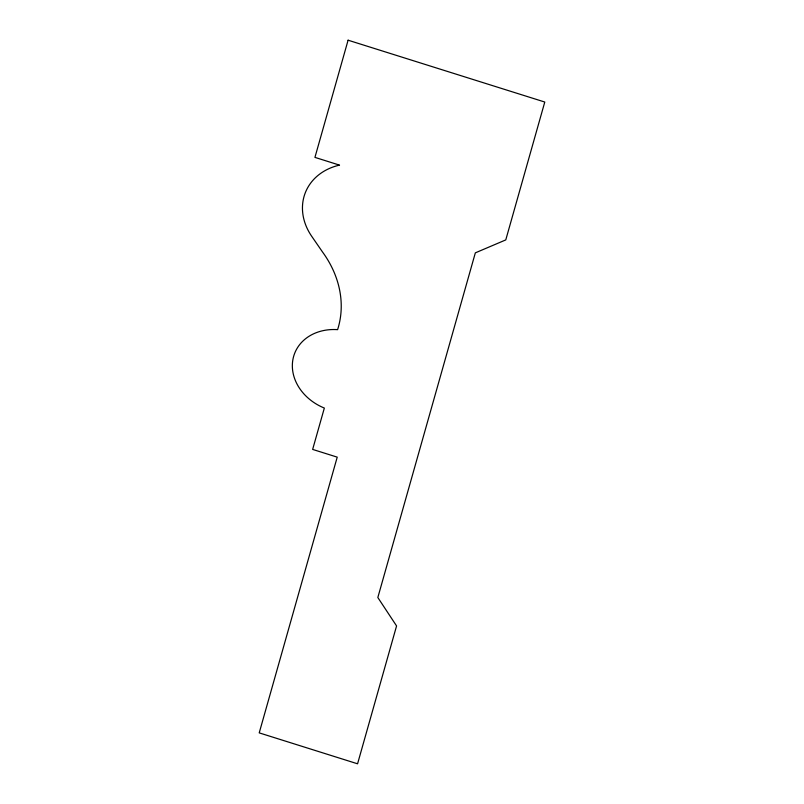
<?xml version="1.0" encoding="UTF-8"?>
<svg xmlns="http://www.w3.org/2000/svg" width="804" height="804" viewBox="0 0 804 804"><rect width="100%" height="100%" fill="white"/><g stroke="black" fill="none" stroke-linecap="round" stroke-linejoin="round"><path stroke-width="1.21" d="M348.092 40.2L314.937 157.383L339.519 165.121A59.255 49.295 21.2 0 0 311.721 236.316L322.565 252.054A108.299 90.098 21.2 0 1 337.6 329.65A48.34 40.21 21.2 0 0 292.827 359.971A48.34 40.21 21.2 0 0 324.344 408.06L312.645 449.416L337.228 457.144L259.22 732.876L357.569 763.8L396.573 625.934L377.83 597.523L475.335 252.858L505.776 239.904L544.78 102.038L348.092 40.2"/></g></svg>
